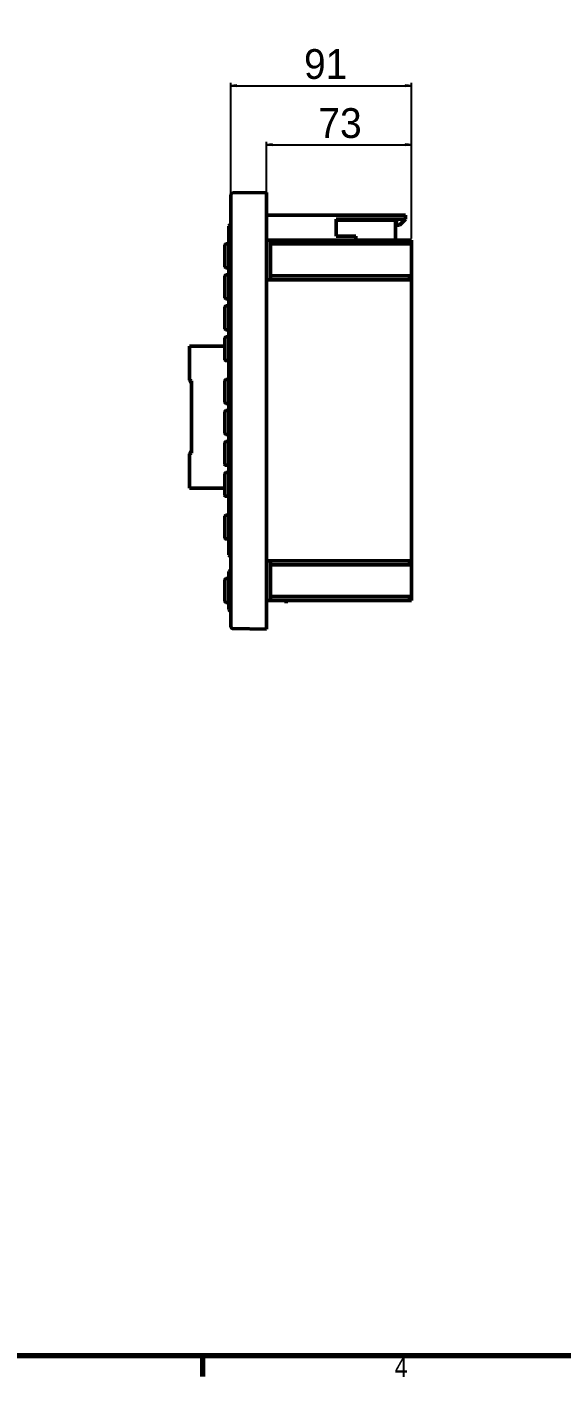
# Model space of a CAD drawing. Header units: millimetres. Extents: x 3233 to 5433, y 589 to 1940.
# Drawn here: x 3740 to 4010, y 832 to 1511 of the extents above; entities that cross this region are included whole.
import ezdxf

# ---------------------------------------------------------------- set-up
doc = ezdxf.new("R2010")
doc.units = ezdxf.units.MM
doc.header["$LTSCALE"] = 1.8
for name, color, linetype, lineweight in [('경계(ISO)', 7, 'Continuous', 70), ('외형선(ISO)', 7, 'Continuous', 50), ('치수(ISO)', 7, 'Continuous', 25)]:
    doc.layers.add(name, color=color, linetype=linetype, lineweight=lineweight)
doc.styles.add('레이블 문자 (JIS)', font='')
doc.styles.add('주 텍스트 (ISO)', font='')
doc.styles.get('레이블 문자 (JIS)').set_extended_font_data('Gulim')
doc.styles.get('주 텍스트 (ISO)').set_extended_font_data('Tahoma')
doc.dimstyles.new('복사 대상기본값 (JIS)', dxfattribs={"dimscale": 1.5, "dimtxt": 3, "dimasz": 2, "dimexe": 1, "dimexo": 0.5, "dimgap": 0.8, "dimtad": 1, "dimdsep": 46, "dimtxsty": '레이블 문자 (JIS)', "dimblk": 'Filled-1', "dimcen": 0.09, "dimdle": 10, "dimclrd": 256, "dimclre": 256, "dimclrt": 256, "dimazin": 2, "dimtfac": 0.666667, "dimtmove": 0, "dimatfit": 3, "dimldrblk": 'OPEN', "dimfxl": 1, "dimtolj": 1, "dimtzin": 0, "dimlwd": -1, "dimlwe": -1, "dimarcsym": 0})

# ---------------------------------------------------------------- blocks, each defined once
blk = doc.blocks.new('Filled-1')
at = {"color": 0}
for p, q in [((0, 0), (-1, 0.1)), ((-1, 0.1), (-1, -0.1)), ((-1, 0), (0, 0)), ((-1, -0.1), (0, 0))]:
    blk.add_line(p, q, dxfattribs=at)
at = {"color": 0, "flags": 128}
blk.add_lwpolyline([(-1, -0.1), (0, 0), (-1, 0.1), (-1, -0.1)], dxfattribs=at)
at = {"color": 0}
blk.add_solid([(-1, -0.1), (0, 0), (-1, 0.1), (-1, -0.1)], dxfattribs=at)
blk = doc.blocks.new('*D372')
at = {"layer": 'Defpoints', "color": 0}
for p in [(3934.24, 1452.17), (3861.24, 1427.17), (3934.24, 1404.17)]:
    blk.add_point(p, dxfattribs=at)
at = {"layer": '치수(ISO)'}
for p, q in [((3861.24, 1427.92), (3861.24, 1453.67)), ((3864.24, 1452.17), (3931.24, 1452.17)), ((3934.24, 1404.92), (3934.24, 1453.67))]:
    blk.add_line(p, q, dxfattribs=at)
at = {"layer": '치수(ISO)', "linetype": 'ByBlock', "xscale": 3, "yscale": 3, "zscale": 3, "rotation": 180}
blk.add_blockref('Filled-1', (3861.24, 1452.17), dxfattribs=at)
at = {"layer": '치수(ISO)', "linetype": 'ByBlock', "xscale": 3, "yscale": 3, "zscale": 3}
blk.add_blockref('Filled-1', (3934.24, 1452.17), dxfattribs=at)
at = {"layer": '치수(ISO)', "insert": (3887.31, 1470.56), "char_height": 15, "attachment_point": 1, "style": '레이블 문자 (JIS)'}
blk.add_mtext('\\A1;73', dxfattribs=at)
blk = doc.blocks.new('_Open')
at = {"color": 0, "linetype": 'ByBlock', "lineweight": -2}
for p, q in [((-1, 0.17), (0, 0)), ((-1, -0.17), (0, 0)), ((0, 0), (-1, 0))]:
    blk.add_line(p, q, dxfattribs=at)
blk = doc.blocks.new('*D373')
at = {"layer": 'Defpoints', "color": 0}
for p in [(3934.24, 1481.87), (3843.24, 1426.87), (3934.24, 1404.17)]:
    blk.add_point(p, dxfattribs=at)
at = {"layer": '치수(ISO)'}
for p, q in [((3843.24, 1427.62), (3843.24, 1483.37)), ((3934.24, 1404.92), (3934.24, 1483.37)), ((3846.24, 1481.87), (3931.24, 1481.87))]:
    blk.add_line(p, q, dxfattribs=at)
at = {"layer": '치수(ISO)', "linetype": 'ByBlock', "xscale": 3, "yscale": 3, "zscale": 3, "rotation": 180}
blk.add_blockref('Filled-1', (3843.24, 1481.87), dxfattribs=at)
at = {"layer": '치수(ISO)', "linetype": 'ByBlock', "xscale": 3, "yscale": 3, "zscale": 3}
blk.add_blockref('Filled-1', (3934.24, 1481.87), dxfattribs=at)
at = {"layer": '치수(ISO)', "insert": (3880.08, 1500.29), "char_height": 15, "attachment_point": 1, "style": '레이블 문자 (JIS)'}
blk.add_mtext('\\A1;91', dxfattribs=at)
blk = doc.blocks.new('경계 Default Border')
at = {"layer": '경계(ISO)'}
blk.add_line((222.75, 10), (222.75, 6.1), dxfattribs=at)
at = {"layer": '경계(ISO)', "flags": 128}
blk.add_lwpolyline([(10, 10), (10, 410), (584, 410), (584, 10), (10, 10)], dxfattribs=at)
at = {"layer": '경계(ISO)', "insert": (258.85, 6.03), "char_height": 3.5, "attachment_point": 7, "style": '주 텍스트 (ISO)'}
blk.add_mtext('4', dxfattribs=at)

msp = doc.modelspace()

# ---------------------------------------------------------------- linework, layer by layer
at = {"layer": '외형선(ISO)'}
for p, q in [((3844.223, 1427.868), (3861.241, 1428.165)), ((3861.241, 1428.165), (3861.241, 1427.165)), ((3843.241, 1209.462), (3843.241, 1426.868)), ((3861.241, 1209.165), (3861.241, 1427.165)), ((3861.241, 1416.665), (3931.241, 1416.665)), ((3870.241, 1416.665), (3870.241, 1416.735)), ((3870.241, 1416.735), (3871.841, 1416.735)), ((3871.841, 1416.735), (3871.841, 1416.665)), ((3896.241, 1414.665), (3931.241, 1414.665)), ((3896.241, 1406.165), (3896.241, 1414.665)), ((3921.241, 1414.165), (3896.241, 1414.165)), ((3919.741, 1414.165), (3914.026, 1414.665)), ((3921.241, 1414.165), (3923.42, 1414.165)), ((3926.741, 1414.165), (3923.42, 1414.165)), ((3926.241, 1404.165), (3926.241, 1414.165)), ((3926.741, 1411.665), (3926.741, 1414.165)), ((3931.241, 1414.665), (3928.241, 1411.665)), ((3931.241, 1416.665), (3931.241, 1414.665)), ((3842.241, 1411.165), (3843.241, 1412.165)), ((3842.241, 1411.165), (3842.241, 1245.665)), ((3928.241, 1411.665), (3926.741, 1411.665)), ((3840.241, 1401.715), (3840.241, 1390.715)), ((3842.241, 1402.215), (3840.741, 1402.215)), ((3861.241, 1404.165), (3863.241, 1404.165)), ((3863.241, 1404.165), (3933.241, 1404.165)), ((3863.241, 1404.165), (3863.241, 1402.165)), ((3863.241, 1402.165), (3863.241, 1386.165)), ((3863.241, 1402.165), (3933.241, 1402.165)), ((3906.241, 1406.165), (3896.241, 1406.165)), ((3906.241, 1404.165), (3906.241, 1406.165)), ((3933.241, 1404.165), (3934.241, 1404.165)), ((3933.241, 1404.165), (3933.241, 1402.165)), ((3934.241, 1222.665), (3934.241, 1404.165)), ((3840.741, 1390.215), (3842.241, 1390.215)), ((3840.241, 1386.115), (3840.241, 1375.115)), ((3842.241, 1386.615), (3840.741, 1386.615)), ((3863.241, 1384.165), (3861.241, 1384.165)), ((3933.241, 1386.165), (3863.241, 1386.165)), ((3863.241, 1386.165), (3863.241, 1384.165)), ((3933.241, 1384.165), (3863.241, 1384.165)), ((3933.241, 1386.165), (3933.241, 1384.165)), ((3840.741, 1374.615), (3842.241, 1374.615)), ((3840.241, 1370.515), (3840.241, 1359.515)), ((3842.241, 1371.015), (3840.741, 1371.015)), ((3840.241, 1354.915), (3840.241, 1343.915)), ((3840.741, 1359.015), (3842.241, 1359.015)), ((3842.241, 1355.415), (3840.741, 1355.415)), ((3823.47, 1350.784), (3822.338, 1350.784)), ((3822.338, 1350.784), (3822.338, 1333.652)), ((3824.611, 1350.784), (3823.47, 1350.784)), ((3824.611, 1350.784), (3840.241, 1350.784)), ((3840.741, 1343.415), (3842.241, 1343.415)), ((3823.38, 1333.208), (3822.338, 1333.652)), ((3822.338, 1333.652), (3823.38, 1331.542)), ((3823.38, 1333.208), (3823.38, 1296.86)), ((3840.241, 1333.415), (3840.241, 1322.415)), ((3842.241, 1333.915), (3840.741, 1333.915)), ((3840.741, 1321.915), (3842.241, 1321.915)), ((3840.241, 1317.815), (3840.241, 1306.815)), ((3842.241, 1318.315), (3840.741, 1318.315)), ((3840.741, 1306.315), (3842.241, 1306.315)), ((3822.338, 1296.416), (3823.38, 1298.526)), ((3840.241, 1302.215), (3840.241, 1291.215)), ((3842.241, 1302.715), (3840.741, 1302.715)), ((3823.38, 1296.86), (3822.338, 1296.416)), ((3822.338, 1279.284), (3822.338, 1296.416)), ((3840.241, 1286.615), (3840.241, 1275.615)), ((3840.741, 1290.715), (3842.241, 1290.715)), ((3842.241, 1287.115), (3840.741, 1287.115)), ((3823.47, 1279.284), (3822.338, 1279.284)), ((3824.611, 1279.284), (3823.47, 1279.284)), ((3840.241, 1279.284), (3824.611, 1279.284)), ((3840.741, 1275.115), (3842.241, 1275.115)), ((3840.241, 1265.115), (3840.241, 1254.115)), ((3842.241, 1265.615), (3840.741, 1265.615)), ((3840.741, 1253.615), (3842.241, 1253.615)), ((3842.241, 1245.665), (3843.241, 1244.665)), ((3842.241, 1237.165), (3843.241, 1238.165)), ((3861.241, 1242.665), (3863.241, 1242.665)), ((3863.241, 1242.665), (3933.241, 1242.665)), ((3863.241, 1242.665), (3863.241, 1240.665)), ((3863.241, 1240.665), (3933.241, 1240.665)), ((3863.241, 1240.665), (3863.241, 1224.665)), ((3933.241, 1242.665), (3933.241, 1240.665)), ((3840.241, 1233.165), (3840.241, 1222.165)), ((3842.241, 1233.665), (3840.741, 1233.665)), ((3842.241, 1237.165), (3842.241, 1218.165)), ((3933.241, 1224.665), (3863.241, 1224.665)), ((3863.241, 1224.665), (3863.241, 1222.665)), ((3933.241, 1224.665), (3933.241, 1222.665)), ((3840.741, 1221.665), (3842.241, 1221.665)), ((3842.241, 1218.165), (3843.241, 1217.165)), ((3863.241, 1222.665), (3861.241, 1222.665)), ((3933.241, 1222.665), (3863.241, 1222.665)), ((3870.241, 1222.165), (3870.241, 1222.665)), ((3870.241, 1222.165), (3871.841, 1222.165)), ((3871.841, 1222.665), (3871.841, 1222.165)), ((3933.241, 1222.665), (3934.241, 1222.665)), ((3861.241, 1208.165), (3844.223, 1208.462)), ((3861.241, 1209.165), (3861.241, 1208.165))]:
    msp.add_line(p, q, dxfattribs=at)
for centre, radius, start, end in [((3844.241, 1426.868), 1, 91, 180), ((3840.741, 1401.715), 0.5, 90, 180), ((3840.741, 1390.715), 0.5, 180, 270), ((3840.741, 1386.115), 0.5, 90, 180), ((3840.741, 1375.115), 0.5, 180, 270), ((3840.741, 1370.515), 0.5, 90, 180), ((3840.741, 1359.515), 0.5, 180, 270), ((3840.741, 1354.915), 0.5, 90, 180), ((3840.741, 1343.915), 0.5, 180, 270), ((3840.741, 1333.415), 0.5, 90, 180), ((3840.741, 1322.415), 0.5, 180, 270), ((3840.741, 1317.815), 0.5, 90, 180), ((3840.741, 1306.815), 0.5, 180, 270), ((3840.741, 1302.215), 0.5, 90, 180), ((3840.741, 1291.215), 0.5, 180, 270), ((3840.741, 1286.615), 0.5, 90, 180), ((3840.741, 1275.615), 0.5, 180, 270), ((3840.741, 1265.115), 0.5, 90, 180), ((3840.741, 1254.115), 0.5, 180, 270), ((3840.741, 1233.165), 0.5, 90, 180), ((3840.741, 1222.165), 0.5, 180, 270), ((3844.241, 1209.462), 1, 180, 269)]:
    msp.add_arc(centre, radius, start, end, dxfattribs=at)

# ---------------------------------------------------------------- block references
at = {"xscale": 2.676888, "yscale": 2.676888, "zscale": 2.676888}
msp.add_blockref('경계 Default Border', (3232.637, 815.505), dxfattribs=at)

# ---------------------------------------------------------------- dimensions: what is measured, and where the dimension line sits
at = {"layer": '치수(ISO)'}
for base, p1, picture, middle in [((3934.241, 1481.868), (3843.241, 1426.868), '*D373', (3888.741, 1481.868)), ((3934.241, 1452.165), (3861.241, 1427.165), '*D372', (3897.741, 1452.165))]:
    dim = msp.add_linear_dim(base=base, p1=p1, p2=(3934.241, 1404.165), dimstyle='복사 대상기본값 (JIS)', override={"dimtxt": 10, "dimgap": 2, "dimtxsty": '레이블 문자 (JIS)', "dimtofl": 0, "dimatfit": 1, "dimldrblk": 'Open'}, dxfattribs=at)
    dim.commit()
    dim.dimension.update_dxf_attribs({"geometry": picture, "text_midpoint": middle, "dimtype": 160})

doc.saveas('drawing.dxf')
